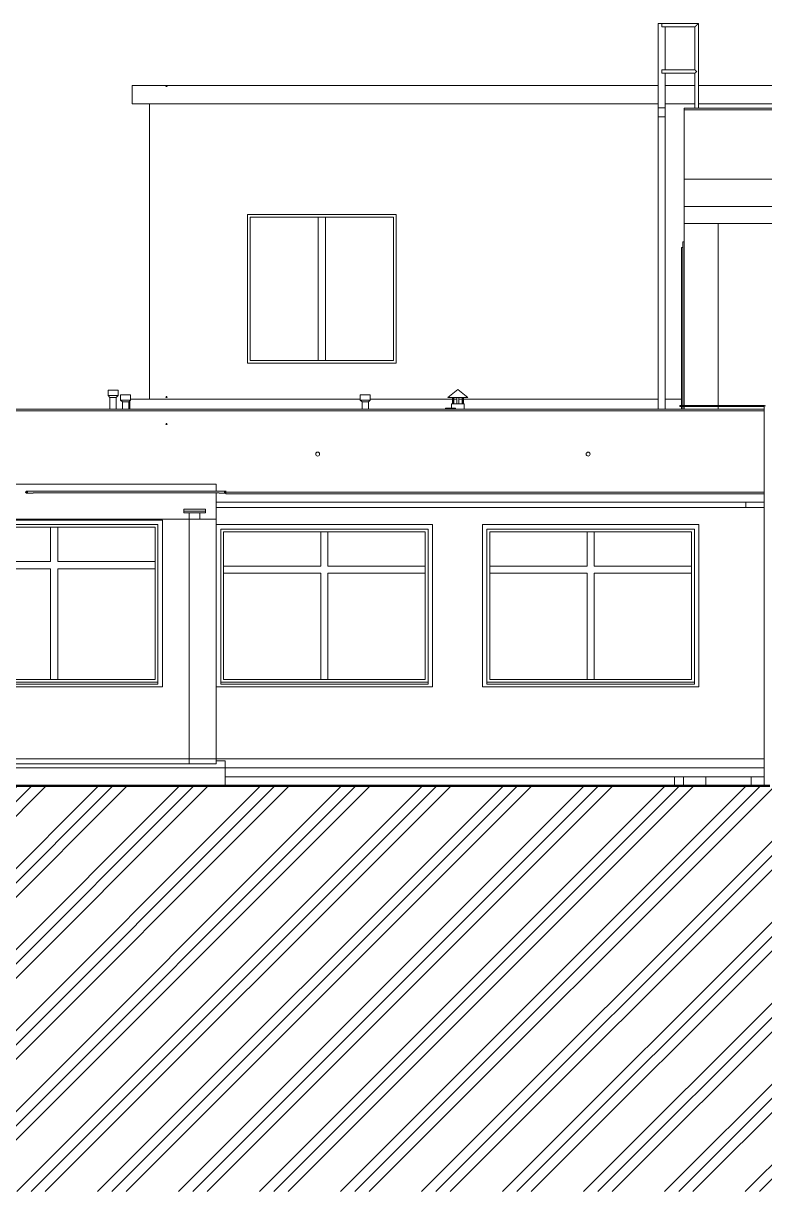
# Model space of a CAD drawing. Header units: millimetres. Extents: x -4051 to 472247, y -45352 to 20466.
# Drawn here: x 9231 to 17454, y -2470 to 10490 of the extents above; entities that cross this region are included whole.
import ezdxf

# ---------------------------------------------------------------- set-up
doc = ezdxf.new("R2010")
doc.units = ezdxf.units.MM
for name, color, linetype, lineweight in [('A-DETL-GENF', 92, 'Continuous', 9), ('A-DETL-WIDE', 214, 'Continuous', 50), ('A-DOOR', 31, 'Continuous', 9), ('A-DOOR-FRAM', 31, 'Continuous', 9), ('A-FLOR', 192, 'Continuous', 9), ('A-GLAZ', 151, 'Continuous', 9), ('A-ROOF', 132, 'Continuous', 9), ('A-ROOF-OTLN', 132, 'Continuous', 9), ('A-WALL', 113, 'Continuous', 9), ('E-LITE-EQPM', 33, 'Continuous', 9), ('E-POWR-CNDT', 130, 'Continuous', 9), ('E-POWR-CNTR', 130, 'Continuous', 9), ('E-POWR-DROP', 130, 'Continuous', 9), ('M-HVAC-CDFF', 50, 'Continuous', 9), ('Q-SPCQ', 91, 'Continuous', 9), ('S-COLS', 52, 'Continuous', 9)]:
    doc.layers.add(name, color=color, linetype=linetype, lineweight=lineweight)

# ---------------------------------------------------------------- blocks, each defined once
blk = doc.blocks.new('OKNO_2k_nadsvetlik - OKNO_2k_nadsvetlik 2400 x 1850-1972488-J-Bourání')
at = {"layer": 'A-GLAZ'}
for p, q in [((89540, 3530), (87140, 3530)), ((87140, 3530), (87140, 1680)), ((89540, 1680), (89540, 3530)), ((87190, 1732), (87190, 3480)), ((87190, 3480), (89490, 3480)), ((87220, 1760), (87220, 3450)), ((87220, 3450), (89460, 3450)), ((88300, 3070), (88300, 3450)), ((88380, 3450), (88300, 3450)), ((88380, 3450), (88380, 3070)), ((89460, 3450), (89460, 1760)), ((89490, 1732), (89490, 3480)), ((88300, 3070), (87220, 3070)), ((87220, 3070), (87220, 2990)), ((87220, 2990), (88300, 2990)), ((88300, 1760), (88300, 2990)), ((89460, 3070), (88380, 3070)), ((88380, 2990), (88380, 1760)), ((88380, 2990), (89460, 2990)), ((89460, 2990), (89460, 3070)), ((89460, 1760), (87220, 1760)), ((88380, 1760), (88300, 1760)), ((87140, 1680), (89540, 1680))]:
    blk.add_line(p, q, dxfattribs=at)
blk = doc.blocks.new('parapet_ext - parapet_ext-1801991-J-Bourání')
at = {"layer": 'Q-SPCQ'}
for p, q in [((23399, 3130), (23399, 3152)), ((25699, 3152), (23399, 3152)), ((25699, 3130), (23399, 3130)), ((25699, 3152), (25699, 3130))]:
    blk.add_line(p, q, dxfattribs=at)
blk = doc.blocks.new('OKNO_2k_nadsvetlik - OKNO_2k_nadsvetlik 2400 x 1800-1972450-J-Bourání')
at = {"layer": 'A-GLAZ', "color": 41}
for p, q in [((13770, 4930), (11370, 4930)), ((13770, 3130), (13770, 4930)), ((11420, 3182), (11420, 4880)), ((11420, 4880), (13720, 4880)), ((11450, 3210), (11450, 4850)), ((11450, 4850), (13690, 4850)), ((12530, 4470), (12530, 4850)), ((12610, 4850), (12530, 4850)), ((12610, 4850), (12610, 4470)), ((13690, 4850), (13690, 3210)), ((13720, 3182), (13720, 4880)), ((12530, 4470), (11450, 4470)), ((11450, 4470), (11450, 4390)), ((13690, 4470), (12610, 4470)), ((13690, 4390), (13690, 4470)), ((11450, 4390), (12530, 4390)), ((12530, 3210), (12530, 4390)), ((12610, 4390), (12610, 3210)), ((12610, 4390), (13690, 4390)), ((11370, 3130), (13770, 3130)), ((13690, 3210), (11450, 3210)), ((12610, 3210), (12530, 3210))]:
    blk.add_line(p, q, dxfattribs=at)
blk = doc.blocks.new('parapet_ext - parapet_ext-V2-J-Bourání')
at = {"layer": 'Q-SPCQ', "color": 41}
for p, q in [((11420, 3160), (11420, 3182)), ((13720, 3182), (11420, 3182)), ((13720, 3160), (11420, 3160)), ((13720, 3182), (13720, 3160))]:
    blk.add_line(p, q, dxfattribs=at)
blk = doc.blocks.new('OKNO_2k_nadsvetlik - OKNO_2k_nadsvetlik 2400 x 1800-2039437-J-Bourání')
at = {"layer": 'A-GLAZ'}
for p, q in [((16724, 4930), (14324, 4930)), ((14324, 4930), (14324, 3130)), ((16724, 3130), (16724, 4930)), ((14374, 3182), (14374, 4880)), ((14374, 4880), (16674, 4880)), ((14404, 3210), (14404, 4850)), ((14404, 4850), (16644, 4850)), ((15484, 4470), (15484, 4850)), ((15564, 4850), (15484, 4850)), ((15564, 4850), (15564, 4470)), ((16644, 4850), (16644, 3210)), ((16674, 3182), (16674, 4880)), ((15484, 4470), (14404, 4470)), ((14404, 4470), (14404, 4390)), ((16644, 4470), (15564, 4470)), ((16644, 4390), (16644, 4470)), ((14404, 4390), (15484, 4390)), ((15484, 3210), (15484, 4390)), ((15564, 4390), (15564, 3210)), ((15564, 4390), (16644, 4390)), ((14324, 3130), (16724, 3130)), ((16644, 3210), (14404, 3210)), ((15564, 3210), (15484, 3210))]:
    blk.add_line(p, q, dxfattribs=at)
blk = doc.blocks.new('DPS_světlo_54 - DPS_světlo_54-1229518-J-Bourání')
at = {"layer": 'E-LITE-EQPM', "color": 41}
for p, q in [((-1215, 5101), (-1215, 5077)), ((-975, 5101), (-1215, 5101)), ((-1215, 5077), (-975, 5077)), ((-1215, 5077), (-1215, 5062)), ((-975, 5077), (-1215, 5077)), ((-1215, 5062), (-975, 5062)), ((-1155, 5062), (-1155, 4990)), ((-1035, 4990), (-1035, 5062)), ((-975, 5077), (-975, 5101)), ((-975, 5062), (-975, 5077)), ((-1155, 4990), (-1035, 4990))]:
    blk.add_line(p, q, dxfattribs=at)
blk = doc.blocks.new('Žebřík - Standardní 2-1244553-J-Bourání')
at = {"layer": 'Q-SPCQ', "color": 41}
for p, q in [((16274, 9553), (16274, 10490)), ((16312, 10490), (16274, 10490)), ((16719, 10490), (16312, 10490)), ((16312, 10490), (16312, 10452)), ((16312, 10452), (16681, 10452)), ((16351, 10452), (16351, 9974)), ((16681, 10452), (16681, 9974)), ((16719, 9550), (16719, 10490)), ((16681, 9974), (16312, 9974)), ((16312, 9974), (16312, 9955)), ((16312, 9955), (16312, 9936)), ((16312, 9936), (16681, 9936)), ((16351, 9936), (16351, 9553)), ((16681, 9936), (16681, 9550)), ((16274, 9452), (16274, 9553)), ((16274, 9553), (16351, 9553)), ((16351, 9553), (16351, 9452)), ((16274, 6210), (16274, 9452)), ((16274, 9452), (16351, 9452)), ((16351, 9452), (16351, 6210))]:
    blk.add_line(p, q, dxfattribs=at)
for points, knots in [([(16719, 10490), (16719, 10490), (16719, 10490), (16718, 10489), (16717, 10487), (16716, 10486), (16714, 10485), (16713, 10484), (16712, 10483), (16710, 10481), (16709, 10479), (16707, 10478), (16706, 10477), (16705, 10476), (16704, 10475), (16703, 10473), (16701, 10472), (16700, 10471), (16699, 10470), (16698, 10468), (16696, 10467), (16695, 10466), (16694, 10465), (16693, 10464), (16692, 10463), (16691, 10461), (16690, 10460), (16688, 10459), (16687, 10458), (16686, 10457), (16685, 10456), (16684, 10454), (16683, 10453), (16681, 10452), (16681, 10452), (16681, 10452)], [0, 0, 0, 0, 0.083333, 0.125, 0.166667, 0.208333, 0.229167, 0.25, 0.291667, 0.333333, 0.354167, 0.375, 0.395833, 0.416667, 0.4375, 0.458333, 0.479167, 0.5, 0.520833, 0.541667, 0.5625, 0.583333, 0.604167, 0.625, 0.645833, 0.666667, 0.6875, 0.708333, 0.75, 0.770833, 0.791667, 0.833333, 0.875, 0.916667, 1, 1, 1, 1]), ([(16700, 9955), (16699, 9956), (16696, 9959), (16693, 9962), (16691, 9964), (16690, 9965), (16689, 9966), (16689, 9966), (16688, 9967), (16687, 9968), (16686, 9969), (16686, 9970), (16685, 9970), (16684, 9971), (16684, 9971), (16683, 9972), (16683, 9973), (16682, 9973), (16682, 9973), (16682, 9974), (16681, 9974), (16681, 9974), (16681, 9974)], [0, 0, 0, 0, 0.142857, 0.285714, 0.357143, 0.392857, 0.428571, 0.464286, 0.5, 0.535714, 0.571429, 0.607143, 0.642857, 0.678571, 0.714286, 0.75, 0.785714, 0.821429, 0.857143, 0.892857, 0.928571, 1, 1, 1, 1]), ([(16681, 9936), (16681, 9936), (16681, 9936), (16682, 9936), (16682, 9937), (16682, 9937), (16683, 9937), (16683, 9938), (16684, 9939), (16684, 9939), (16685, 9940), (16686, 9940), (16686, 9941), (16687, 9942), (16688, 9943), (16689, 9944), (16690, 9945), (16691, 9946), (16693, 9948), (16696, 9951), (16699, 9954), (16700, 9955)], [0, 0, 0, 0, 0.071429, 0.107143, 0.142857, 0.178571, 0.214286, 0.25, 0.285714, 0.321429, 0.357143, 0.392857, 0.428571, 0.464286, 0.5, 0.571429, 0.607143, 0.642857, 0.714286, 0.857143, 1, 1, 1, 1])]:
    blk.add_open_spline(points, degree=3, knots=knots, dxfattribs=at)
blk = doc.blocks.new('DVERE_1k_oblozka - DD03_01_900x1970_koupelna-1549490-J-Bourání')
at = {"layer": 'A-DOOR'}
for p, q in [((16532, 8005), (16532, 6251)), ((16547, 8005), (16532, 8005)), ((16532, 6241), (16532, 6210))]:
    blk.add_line(p, q, dxfattribs=at)
at = {"layer": 'A-DOOR-FRAM'}
for p, q in [((16547, 6251), (16547, 8065)), ((16562, 8065), (16547, 8065)), ((16547, 6210), (16547, 6241))]:
    blk.add_line(p, q, dxfattribs=at)
blk = doc.blocks.new('OKNO_2k_ - OKNO_2k_1750 x 1750-1963716-J-Bourání')
at = {"layer": 'A-GLAZ'}
for p, q in [((11747, 6750), (11747, 8340)), ((11747, 8340), (13337, 8340)), ((12502, 6750), (12502, 8340)), ((12582, 8340), (12502, 8340)), ((12582, 8340), (12582, 6750)), ((13337, 8340), (13337, 6750)), ((13337, 6750), (11747, 6750)), ((12582, 6750), (12502, 6750))]:
    blk.add_line(p, q, dxfattribs=at)
blk = doc.blocks.new('parapet_ext - parapet_ext-1802094-J-Bourání')
at = {"layer": 'Q-SPCQ'}
blk.add_line((13367, 6722), (11717, 6722), dxfattribs=at)
blk = doc.blocks.new('Komín5 - Komín5-V36-J-Bourání')
at = {"layer": 'M-HVAC-CDFF'}
for p, q in [((14051, 6427), (13941, 6340)), ((14161, 6340), (14051, 6427)), ((13941, 6340), (14161, 6340)), ((13981, 6270), (13981, 6221)), ((14121, 6270), (13981, 6270)), ((13991, 6270), (13991, 6340)), ((14001, 6340), (14001, 6270)), ((14005, 6270), (14005, 6340)), ((14041, 6270), (14041, 6340)), ((14061, 6340), (14061, 6270)), ((14098, 6270), (14098, 6340)), ((14102, 6270), (14102, 6340)), ((14112, 6340), (14112, 6270)), ((14121, 6210), (14121, 6270))]:
    blk.add_line(p, q, dxfattribs=at)
blk = doc.blocks.new('Větrací_vyústka_střecha - Větrací_vyústka_střecha-1989516-J-Bourání')
at = {"layer": 'M-HVAC-CDFF'}
for p, q in [((13914, 6221), (13914, 6210)), ((13914, 6221), (14025, 6221)), ((14025, 6210), (14025, 6221))]:
    blk.add_line(p, q, dxfattribs=at)
blk = doc.blocks.new('Větrací_vyústka_střecha - Větrací_vyústka_střecha-V37-J-Bourání')
at = {"layer": 'M-HVAC-CDFF'}
for p, q in [((10309, 6371), (10309, 6311)), ((10309, 6371), (10420, 6371)), ((10420, 6311), (10420, 6371)), ((10309, 6311), (10330, 6290)), ((10309, 6311), (10420, 6311)), ((10330, 6290), (10330, 6210)), ((10400, 6290), (10330, 6290)), ((10400, 6290), (10420, 6311)), ((10400, 6210), (10400, 6290))]:
    blk.add_line(p, q, dxfattribs=at)
blk = doc.blocks.new('Větrací_vyústka_střecha - Větrací_vyústka_střecha-V40-J-Bourání')
at = {"layer": 'M-HVAC-CDFF'}
for p, q in [((10171, 6421), (10171, 6361)), ((10171, 6421), (10282, 6421)), ((10171, 6361), (10191, 6340)), ((10171, 6361), (10282, 6361)), ((10261, 6340), (10282, 6361)), ((10282, 6361), (10282, 6421)), ((10191, 6340), (10191, 6210)), ((10261, 6340), (10191, 6340)), ((10261, 6210), (10261, 6340))]:
    blk.add_line(p, q, dxfattribs=at)

msp = doc.modelspace()

# ---------------------------------------------------------------- hatches: boundary and pattern name
at = {"layer": 'A-DETL-GENF'}
h = msp.add_hatch(dxfattribs=at)
h.set_pattern_fill('FP_3', style=0, pattern_type=2)
h.set_pattern_definition([(45, (-21440.8, 0), (-449.0128, 449.0128), []), (45, (-21282.05, 0), (0, 898.0256), []), (45, (-21599.55, 0), (0, 898.0256), [])])
h.paths.add_polyline_path([(99859, -2470), (99859, 330), (83591, 330), (83591, 530), (77391, 530), (77391, 782), (72341, 870), (72341, 497), (53409, 497), (53409, 697), (51209, 697), (50735, 826), (46244, 1230), (44465, 1421), (41465, 1421), (41108, 1779), (27208, 1779), (22510, 1943), (17506, 2030), (2140, 2030), (1361, 2114), (-1379, 2114), (-1379, 2274), (-4051, 1927), (-4051, -2470), (99312, -2470)])
at = {"layer": 'E-POWR-DROP'}
for color, points in [(256, [(10819, 9790), (10822, 9791), (10824, 9793), (10824, 9796), (10822, 9799), (10818, 9800), (10816, 9799), (10814, 9795), (10816, 9791), (10818, 9790)]), (256, [(10819, 6340), (10822, 6341), (10824, 6342), (10824, 6346), (10822, 6349), (10818, 6350), (10816, 6349), (10814, 6345), (10816, 6341), (10818, 6340)]), (41, [(17454, 6241), (17457, 6242), (17459, 6244), (17459, 6247), (17457, 6250), (17453, 6251), (17451, 6250), (17449, 6246), (17451, 6242), (17453, 6241)]), (256, [(10819, 6040), (10822, 6041), (10824, 6042), (10824, 6046), (10822, 6049), (10818, 6050), (10816, 6049), (10814, 6045), (10816, 6041), (10818, 6040)]), (256, [(9269, 5281), (9274, 5286), (9275, 5288), (9275, 5292), (9271, 5298), (9264, 5299), (9260, 5296), (9257, 5290), (9260, 5284), (9262, 5282), (9266, 5282)]), (256, [(11479, 5281), (11484, 5286), (11485, 5288), (11485, 5292), (11481, 5298), (11474, 5299), (11470, 5296), (11467, 5290), (11470, 5284), (11472, 5282), (11476, 5282)])]:
    msp.add_hatch(color=color, dxfattribs=at).paths.add_polyline_path(points)

# ---------------------------------------------------------------- linework, layer by layer
at = {"layer": 'A-DETL-WIDE'}
for p, q in [((11360, 2030), (8640, 2030)), ((16711, 2030), (11360, 2030)), ((17511, 2030), (16711, 2030))]:
    msp.add_line(p, q, dxfattribs=at)
at = {"layer": 'A-FLOR'}
for p, q in [((16562, 8760), (22602, 8760)), ((16562, 8760), (16562, 8270)), ((22602, 8460), (16562, 8460)), ((22602, 8270), (16562, 8270)), ((-1285, 5380), (11370, 5380)), ((11370, 5380), (11370, 5299)), ((11370, 4990), (11370, 5281)), ((11070, 4990), (5162, 4990)), ((-1455, 2330), (17450, 2330)), ((11470, 2230), (-1379, 2230)), ((-1285, 2277), (11370, 2277)), ((11370, 2309), (11470, 2309)), ((11470, 2309), (11470, 2030)), ((17450, 2130), (11470, 2130))]:
    msp.add_line(p, q, dxfattribs=at)
at = {"layer": 'A-ROOF', "color": 41}
for p, q in [((16562, 9550), (22690, 9550)), ((16562, 9530), (16562, 9550)), ((-1455, 6210), (17450, 6210))]:
    msp.add_line(p, q, dxfattribs=at)
at = {"layer": 'A-ROOF-OTLN'}
for p, q in [((10437, 9794), (10437, 9602)), ((10818, 9800), (10443, 9800)), ((16274, 9800), (10820, 9800)), ((16681, 9800), (16351, 9800)), ((21057, 9800), (16719, 9800)), ((10443, 9596), (16274, 9596)), ((16351, 9596), (16681, 9596)), ((16719, 9596), (21057, 9596))]:
    msp.add_line(p, q, dxfattribs=at)
for points, knots in [([(10443, 9800), (10443, 9800), (10443, 9800), (10442, 9800), (10442, 9800), (10441, 9800), (10441, 9800), (10441, 9799), (10440, 9799), (10440, 9799), (10440, 9799), (10439, 9799), (10439, 9798), (10439, 9798), (10438, 9797), (10438, 9797), (10437, 9796), (10437, 9795), (10437, 9794), (10437, 9794)], [-0.75, -0.75, -0.75, -0.75, -0.71875, -0.6875, -0.65625, -0.625, -0.59375, -0.5625, -0.53125, -0.5, -0.46875, -0.4375, -0.375, -0.34375, -0.3125, -0.25, -0.1875, -0.125, 0, 0, 0, 0]), ([(10437, 9602), (10437, 9601), (10437, 9600), (10437, 9599), (10438, 9599), (10438, 9598), (10439, 9597), (10439, 9597), (10439, 9597), (10440, 9597), (10440, 9596), (10440, 9596), (10441, 9596), (10441, 9596), (10441, 9596), (10442, 9596), (10442, 9596), (10443, 9596), (10443, 9596), (10443, 9596)], [-1, -1, -1, -1, -0.8888889, -0.8333333, -0.7777778, -0.7222222, -0.6666667, -0.6388889, -0.6111111, -0.5833333, -0.5555556, -0.5277778, -0.5, -0.4722222, -0.4444444, -0.4166667, -0.3888889, -0.3611111, -0.3333333, -0.3333333, -0.3333333, -0.3333333])]:
    msp.add_open_spline(points, degree=3, knots=knots, dxfattribs=at)
at = {"layer": 'A-WALL'}
for p, q in [((10632, 6320), (10632, 9596)), ((16562, 8760), (16562, 9530)), ((22690, 9530), (16562, 9530)), ((11717, 6720), (11717, 8370)), ((11717, 8370), (13367, 8370)), ((13367, 8370), (13367, 6720)), ((16562, 6251), (16562, 8270)), ((16937, 8270), (16937, 6251)), ((13367, 6720), (11717, 6720)), ((10412, 6302), (10412, 6210)), ((12967, 6320), (10420, 6320)), ((13991, 6320), (13078, 6320)), ((14041, 6320), (14005, 6320)), ((14098, 6320), (14061, 6320)), ((16274, 6320), (14112, 6320)), ((16532, 6320), (16351, 6320)), ((16562, 6210), (16562, 6241)), ((16937, 6241), (16937, 6210)), ((17450, 6190), (-1455, 6190)), ((11370, 5180), (17450, 5180)), ((17450, 5120), (11370, 5120)), ((17246, 5120), (17246, 5180)), ((11070, 2277), (11070, 4990)), ((11370, 4990), (11190, 4990)), ((11370, 4990), (11370, 2277)), ((11470, 2230), (17450, 2230))]:
    msp.add_line(p, q, dxfattribs=at)
at = {"layer": 'A-WALL', "color": 41}
for p, q in [((16453, 2030), (16453, 2130)), ((16553, 2130), (16553, 2030))]:
    msp.add_line(p, q, dxfattribs=at)
at = {"layer": 'A-WALL'}
for centre, start, end in [((12496, 5712), 0, 180), ((12496, 5712), 180, 0), ((15496, 5712), 0, 180), ((15496, 5712), 180, 0)]:
    msp.add_arc(centre, 22, start, end, dxfattribs=at)
at = {"layer": 'E-POWR-CNDT', "color": 41}
for p, q in [((17402, 6251), (16514, 6251)), ((16514, 6251), (16514, 6241)), ((16514, 6241), (17402, 6241)), ((17434, 6251), (17402, 6251)), ((17402, 6241), (17434, 6241)), ((17449, 6226), (17449, 6194)), ((17449, 6194), (17449, 2030))]:
    msp.add_line(p, q, dxfattribs=at)
at = {"layer": 'E-POWR-CNDT'}
for p, q in [((9341, 5300), (9286, 5300)), ((9286, 5280), (9341, 5280)), ((11402, 5299), (9341, 5299)), ((9341, 5281), (11402, 5281)), ((11456, 5300), (11402, 5300)), ((11402, 5280), (11456, 5280)), ((11476, 5280), (11476, 5271)), ((11476, 5271), (17442, 5271)), ((17442, 5289), (11485, 5289)), ((17450, 5290), (17442, 5290)), ((17442, 5270), (17450, 5270))]:
    msp.add_line(p, q, dxfattribs=at)
at = {"layer": 'E-POWR-CNDT', "color": 41, "flags": 128}
for points in [[(17434, 6251), (17435, 6251), (17436, 6251), (17437, 6251), (17438, 6251), (17438, 6251), (17439, 6251), (17440, 6251), (17441, 6251), (17441, 6251), (17442, 6251), (17443, 6251), (17444, 6251), (17444, 6251), (17445, 6251), (17446, 6251), (17446, 6251), (17447, 6251), (17448, 6251), (17448, 6251), (17449, 6251), (17449, 6251), (17450, 6251), (17450, 6251), (17451, 6251), (17451, 6251), (17452, 6251), (17452, 6251), (17452, 6251), (17453, 6251), (17453, 6251)], [(17450, 6241), (17450, 6241), (17449, 6241), (17449, 6241), (17448, 6241), (17448, 6241), (17447, 6241), (17447, 6241), (17446, 6241), (17445, 6241), (17445, 6241), (17444, 6241), (17443, 6241), (17442, 6241), (17442, 6241), (17441, 6241), (17440, 6241), (17439, 6241), (17439, 6241), (17438, 6241), (17437, 6241), (17436, 6241), (17435, 6241), (17435, 6241), (17434, 6241)], [(17449, 6245), (17449, 6245), (17449, 6244), (17449, 6244), (17449, 6244), (17449, 6243), (17449, 6243), (17449, 6243), (17449, 6242), (17449, 6242), (17449, 6241), (17449, 6241), (17449, 6240), (17449, 6239), (17449, 6239), (17449, 6238), (17449, 6238), (17449, 6237), (17449, 6236), (17449, 6235), (17449, 6235), (17449, 6234), (17449, 6233), (17449, 6233), (17449, 6232), (17449, 6231), (17449, 6230), (17449, 6229), (17449, 6229), (17449, 6228), (17449, 6227), (17449, 6226), (17449, 6226)]]:
    msp.add_lwpolyline(points, dxfattribs=at)
at = {"layer": 'E-POWR-CNDT', "flags": 128}
for points in [[(9256, 5290), (9256, 5291), (9257, 5291), (9257, 5292), (9257, 5292), (9257, 5292), (9257, 5293), (9257, 5293), (9257, 5294), (9257, 5294), (9257, 5294), (9258, 5295), (9258, 5295), (9258, 5295), (9258, 5296), (9258, 5296), (9259, 5296), (9259, 5297)], [(9257, 5286), (9257, 5287), (9257, 5287), (9257, 5288), (9257, 5288), (9257, 5288), (9257, 5289)], [(9260, 5282), (9260, 5282), (9260, 5283), (9259, 5283), (9259, 5283), (9259, 5284), (9258, 5284)], [(9263, 5299), (9263, 5299), (9264, 5300), (9264, 5300), (9264, 5300), (9265, 5300), (9265, 5300)], [(9265, 5280), (9265, 5280), (9264, 5280), (9264, 5280), (9264, 5280), (9263, 5280), (9263, 5281), (9263, 5281)], [(9267, 5300), (9268, 5300), (9268, 5300), (9268, 5300), (9269, 5300), (9269, 5300), (9270, 5300), (9270, 5300), (9270, 5300), (9271, 5300), (9271, 5300), (9272, 5300), (9273, 5300), (9273, 5300), (9274, 5300), (9274, 5300), (9275, 5300), (9276, 5300), (9276, 5300), (9277, 5300), (9278, 5300), (9278, 5300), (9279, 5300), (9280, 5300), (9281, 5300), (9281, 5300), (9282, 5300), (9283, 5300), (9284, 5300), (9285, 5300), (9285, 5300), (9286, 5300), (9286, 5300)], [(9286, 5280), (9286, 5280), (9285, 5280), (9284, 5280), (9283, 5280), (9282, 5280), (9282, 5280), (9281, 5280), (9280, 5280), (9279, 5280), (9279, 5280), (9278, 5280), (9277, 5280), (9277, 5280), (9276, 5280), (9275, 5280), (9275, 5280), (9274, 5280), (9273, 5280), (9273, 5280), (9272, 5280), (9272, 5280), (9271, 5280), (9271, 5280), (9270, 5280), (9270, 5280), (9269, 5280), (9269, 5280)], [(11476, 5300), (11476, 5300), (11476, 5300), (11476, 5300), (11476, 5300), (11476, 5300), (11476, 5300), (11476, 5300), (11475, 5300), (11475, 5300), (11475, 5300), (11475, 5300), (11474, 5300), (11474, 5300), (11473, 5300), (11473, 5300), (11472, 5300), (11472, 5300), (11471, 5300), (11471, 5300), (11470, 5300), (11470, 5300), (11469, 5300), (11469, 5300), (11468, 5300), (11467, 5300), (11467, 5300), (11466, 5300), (11465, 5300), (11464, 5300), (11464, 5300), (11463, 5300), (11462, 5300), (11461, 5300), (11461, 5300), (11460, 5300), (11459, 5300), (11458, 5300), (11457, 5300), (11457, 5300), (11456, 5300)], [(11456, 5280), (11457, 5280), (11458, 5280), (11459, 5280), (11460, 5280), (11460, 5280), (11461, 5280), (11462, 5280), (11463, 5280), (11463, 5280), (11464, 5280), (11465, 5280), (11466, 5280), (11466, 5280), (11467, 5280), (11468, 5280), (11468, 5280), (11469, 5280), (11470, 5280), (11470, 5280), (11471, 5280), (11471, 5280), (11472, 5280), (11472, 5280), (11473, 5280), (11473, 5280), (11474, 5280), (11474, 5280), (11474, 5280), (11475, 5280), (11475, 5280), (11475, 5280), (11476, 5280), (11476, 5280), (11476, 5280), (11476, 5280), (11476, 5280), (11476, 5280), (11476, 5280), (11476, 5280)]]:
    msp.add_lwpolyline(points, dxfattribs=at)
at = {"layer": 'E-POWR-CNTR'}
for p, q in [((10809, 9795), (10829, 9795)), ((10819, 9785), (10819, 9805)), ((10819, 6335), (10819, 6355)), ((10809, 6345), (10829, 6345)), ((10809, 6045), (10829, 6045)), ((10819, 6035), (10819, 6055)), ((9250, 5290), (9282, 5290)), ((9266, 5274), (9266, 5306)), ((11460, 5290), (11492, 5290)), ((11476, 5274), (11476, 5306))]:
    msp.add_line(p, q, dxfattribs=at)
at = {"layer": 'E-POWR-CNTR', "color": 41}
msp.add_line((17444, 6246), (17464, 6246), dxfattribs=at)
at = {"layer": 'S-COLS'}
for p, q in [((16803, 2130), (16803, 2030)), ((17303, 2030), (17303, 2130))]:
    msp.add_line(p, q, dxfattribs=at)

# ---------------------------------------------------------------- block references
at = {"layer": 'A-DOOR-FRAM', "lineweight": 18}
msp.add_blockref('DVERE_1k_oblozka - DD03_01_900x1970_koupelna-1549490-J-Bourání', (0, 0), dxfattribs=at)
at = {"layer": 'A-GLAZ'}
for name, p in [('OKNO_2k_ - OKNO_2k_1750 x 1750-1963716-J-Bourání', (0, 0)), ('OKNO_2k_nadsvetlik - OKNO_2k_nadsvetlik 2400 x 1850-1972488-J-Bourání', (-78767, 1450)), ('OKNO_2k_nadsvetlik - OKNO_2k_nadsvetlik 2400 x 1800-2039437-J-Bourání', (0, 0))]:
    msp.add_blockref(name, p, dxfattribs=at)
at = {"layer": 'A-GLAZ', "color": 41}
msp.add_blockref('OKNO_2k_nadsvetlik - OKNO_2k_nadsvetlik 2400 x 1800-1972450-J-Bourání', (0, 0), dxfattribs=at)
at = {"layer": 'E-LITE-EQPM', "color": 41}
msp.add_blockref('DPS_světlo_54 - DPS_světlo_54-1229518-J-Bourání', (12225, 0), dxfattribs=at)
at = {"layer": 'M-HVAC-CDFF'}
for name, p in [('Větrací_vyústka_střecha - Větrací_vyústka_střecha-V40-J-Bourání', (0, 0)), ('Větrací_vyústka_střecha - Větrací_vyústka_střecha-V37-J-Bourání', (0, 0)), ('Větrací_vyústka_střecha - Větrací_vyústka_střecha-V37-J-Bourání', (2658, 0)), ('Komín5 - Komín5-V36-J-Bourání', (0, 0)), ('Větrací_vyústka_střecha - Větrací_vyústka_střecha-1989516-J-Bourání', (0, 0))]:
    msp.add_blockref(name, p, dxfattribs=at)
at = {"layer": 'Q-SPCQ', "color": 41}
for name in ['Žebřík - Standardní 2-1244553-J-Bourání', 'parapet_ext - parapet_ext-V2-J-Bourání']:
    msp.add_blockref(name, (0, 0), dxfattribs=at)
at = {"layer": 'Q-SPCQ'}
for name, p in [('parapet_ext - parapet_ext-1802094-J-Bourání', (0, 0)), ('parapet_ext - parapet_ext-1801991-J-Bourání', (-14976, 30)), ('parapet_ext - parapet_ext-1801991-J-Bourání', (-9025, 30))]:
    msp.add_blockref(name, p, dxfattribs=at)

doc.saveas('drawing.dxf')
